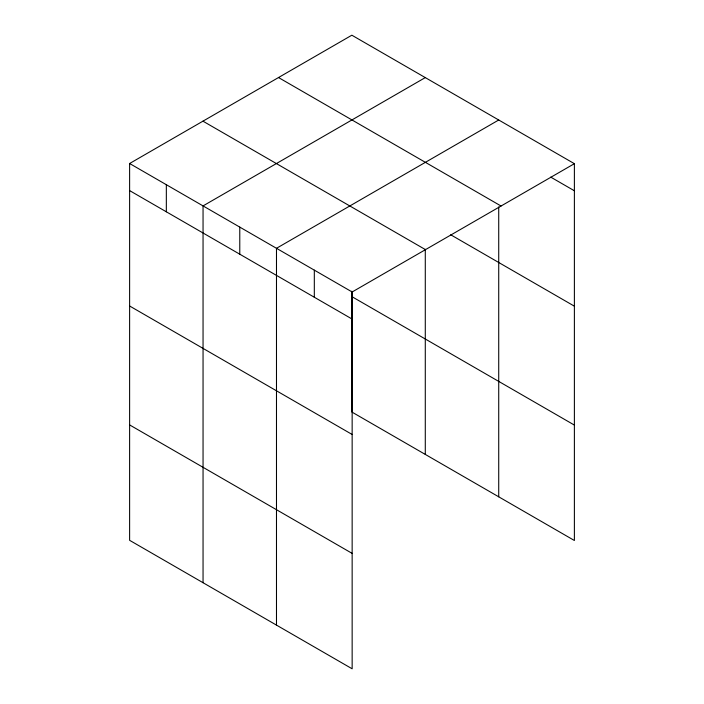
<?xml version="1.0" encoding="UTF-8"?>
<svg xmlns="http://www.w3.org/2000/svg" width="704" height="704" viewBox="0 0 704 704"><rect width="100%" height="100%" fill="white"/><g stroke="black" fill="none" stroke-linecap="round" stroke-linejoin="round"><path stroke-width="1.06" d="M129.615 163.504L352.15 291.984L352.15 668.8L129.615 540.32L129.615 163.504L351.85 35.2L574.385 163.68L574.385 540.496L351.85 412.016L351.85 291.201M425.286 77.598L203.051 205.902L203.051 582.718M498.722 119.997L276.487 248.301L276.487 625.117M352.15 291.984L574.385 163.68M550.739 177.118L574.385 190.775M278.511 77.537L501.046 206.017M450.71 234.775L574.385 306.178M202.954 121.167L425.489 249.647M351.85 296.604L574.385 425.084M129.615 190.599L352.15 319.079M129.615 306.002L352.15 434.482M129.615 424.917L352.15 553.388M498.722 206.967L498.722 496.813M425.286 249.286L425.286 454.414M314.318 270.142L314.318 297.238M239.774 227.102L239.774 254.197M166.338 184.703L166.338 211.798"/></g></svg>
